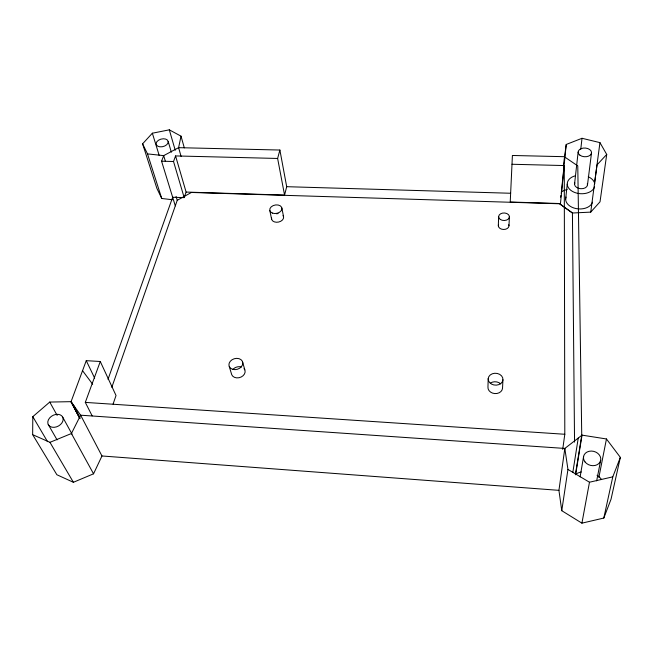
<?xml version="1.0" encoding="UTF-8"?>
<svg xmlns="http://www.w3.org/2000/svg" width="653" height="653" viewBox="0 0 653 653"><rect width="100%" height="100%" fill="white"/><g stroke="black" fill="none" stroke-linecap="round" stroke-linejoin="round"><path stroke-width="0.98" d="M32.65 434.653L32.805 416.663L49.75 402.068L71.071 401.66L80.621 415.194L101.966 455.974L93.55 473.809L73.397 482.289L56.876 474.739L32.65 434.653L49.955 442.334L73.397 482.289M488.199 378.577L487.954 387.041A7.314 5.918 4.3 0 0 494.721 393.571A7.314 5.918 4.3 0 0 502.532 388.249L502.941 379.777A7.395 5.95 4 0 0 492.297 373.785A7.395 5.95 4 0 0 491.456 384.046A7.395 5.95 4 0 0 502.941 379.777M498.321 225.693L498.639 216.739M508.981 225.677L509.397 216.714M563.351 165.707L566.241 144.46L582.019 138.289L599.952 142.623L606.719 154.451L600.025 201.793L590.728 212.119L572.534 213.009L559.58 203.777L191.411 192.464L177.241 200.324L111.81 387.319M561.237 193.484L566.241 144.46M511.993 164.262L564.257 165.56L560.462 203.548L510.23 202.006L512.409 155.479L564.241 156.687L577.774 165.895L581.741 435.388L575.358 474.813M565.637 199.41L567.237 184.203M574.558 183.999L578.15 152.035M580.754 149.349L582.019 138.289M587.512 184.717L591.545 152.704M594.459 183.934L599.952 142.623M590.728 212.119L597.013 164.891L606.719 154.451M562.715 449.386L564.804 434.269L564.257 165.56M558.927 490.346L564.829 448.44L582.035 435.135L606.457 438.971L620.35 457.378L611.028 499.243L603.805 518.049L581.913 523.159L561.768 510.695L558.927 490.346L101.966 455.974M561.768 510.695L567.947 469.425L564.829 448.44L80.621 415.194L71.414 433.527L49.955 442.334M572.844 472.323L578.24 438.098M560.633 197.222L560.935 195.353M575.636 474.56L582.035 435.135M580.125 476.894L583.611 456.325M581.913 523.159L589.479 482.224L612.783 476.845L620.35 457.378M596.654 480.877L600.662 460.341M598.874 477.4L606.457 438.971M172.4 199.745L161.74 198.479L156.9 188.415L142.591 143.831L152.353 133.212L169.307 129.841L181.028 136.159L178.596 147.668L181.101 156.434M603.805 518.049L612.783 476.845M279.884 150.035L277.623 158.459L175.567 155.928L186.105 192.064L284.569 195.084L286.691 186.693L279.884 150.035L178.596 147.668L163.683 155.634L147.505 153.888L142.591 143.831M113.067 404.117L116.03 395.514L100.284 361.501L86.261 360.668L71.071 401.66L80.033 418.655M108.014 379.311L172.661 197.255L184.187 197.622L186.105 192.064M92.155 415.879L85.306 402.395L100.284 361.501M184.187 197.622L173.527 161.511L175.567 155.928M175.306 205.866L161.577 161.201L163.683 155.634L165.446 161.462M561.539 191.607L567.188 189.337M161.577 161.201L173.527 161.511M286.691 186.693L510.638 193.255M85.306 402.395L564.804 434.269M567.947 469.425L589.479 482.224M559.58 203.777L572.42 213.009L574.55 442.122M82.498 370.618L92.669 384.242M32.805 416.663L47.547 441.681M48.208 424.45L57.08 439.885M49.75 402.068L57.17 415.422M62.721 417.161A8.122 5.983 -28.1 0 1 54.117 427.331A8.122 5.983 -28.1 0 1 49.595 417.993A8.122 5.983 -28.1 0 1 62.721 417.161L72.01 434.09M71.414 433.527L93.55 473.809M71.144 401.75L79.609 417.814M70.818 401.391L79.748 418.353M73.495 405.08L79.919 417.659M86.261 360.668L94.644 378.111M147.505 153.888L161.74 198.479M152.353 133.212L159.226 155.536M176.065 196.439L177.241 200.324M229.236 366.447L231.733 374.716A6.995 5.477 -17 0 0 241.235 376.977A6.995 5.477 -17 0 0 244.026 368.586M168.18 141.456A6.171 3.877 -14.3 0 1 159.765 146.803A6.171 3.877 -14.3 0 1 158.557 140.191A6.171 3.877 -14.3 0 1 168.18 141.456L171.347 152.198M169.307 129.841L175.241 150.272M242.459 361.509L244.81 369.81M181.028 136.159L184.309 147.856M269.803 210.519L271.615 219.228M281.835 207.866L283.533 216.584M277.623 158.459L284.569 195.084M592.524 202.185A13.623 9.273 4 0 1 576.183 208.601A13.623 9.273 4 0 1 566.004 197.026M594.565 186.929A13.844 9.289 3.7 0 1 572.355 191.353A13.844 9.289 3.7 0 1 575.326 175.771M588.247 176.751A13.844 9.289 3.7 0 1 594.769 183.697M587.341 183.583A6.489 4.351 3.7 0 1 580.844 188.725A6.489 4.351 3.7 0 1 574.836 182.889M575.701 474.192A17.941 14.995 17.2 0 1 581.276 471.997M597.046 475.253A17.941 14.995 17.2 0 1 601.584 479.555M508.777 224.705A5.33 3.771 1 0 1 503.724 229.472A5.33 3.771 1 0 1 498.484 224.722M233.186 369.116A6.995 5.477 -17 0 1 241.381 366.97M490.46 383.066A7.314 5.918 4.3 0 1 500.737 383.915M283.051 215.563A6.106 4.253 -10.9 0 1 278.627 222.053A6.106 4.253 -10.9 0 1 271.558 218.11M276.537 213.792A6.106 4.253 -10.9 0 1 278.105 213.596M585.047 461.949A8.758 7.191 15.4 0 0 599.985 462.104A8.758 7.191 15.4 0 0 591.357 451.06A8.758 7.191 15.4 0 0 585.047 461.949M579.995 155.251A6.71 4.367 3.2 0 0 591.275 153.822A6.71 4.367 3.2 0 0 583.268 148.092A6.71 4.367 3.2 0 0 579.995 155.251M500.28 219.424A5.379 3.779 0.8 0 0 509.242 217.694A5.379 3.779 0.8 0 0 502.532 213.098A5.379 3.779 0.8 0 0 500.28 219.424M232.721 369.337A7.069 5.493 -16.9 0 0 242.794 362.897A7.069 5.493 -16.9 0 0 232.052 359.754A7.069 5.493 -16.9 0 0 232.721 369.337M272.334 213.074A6.163 4.261 -10.8 0 0 281.908 208.976A6.163 4.261 -10.8 0 0 273.232 205.573A6.163 4.261 -10.8 0 0 272.334 213.074"/></g></svg>
